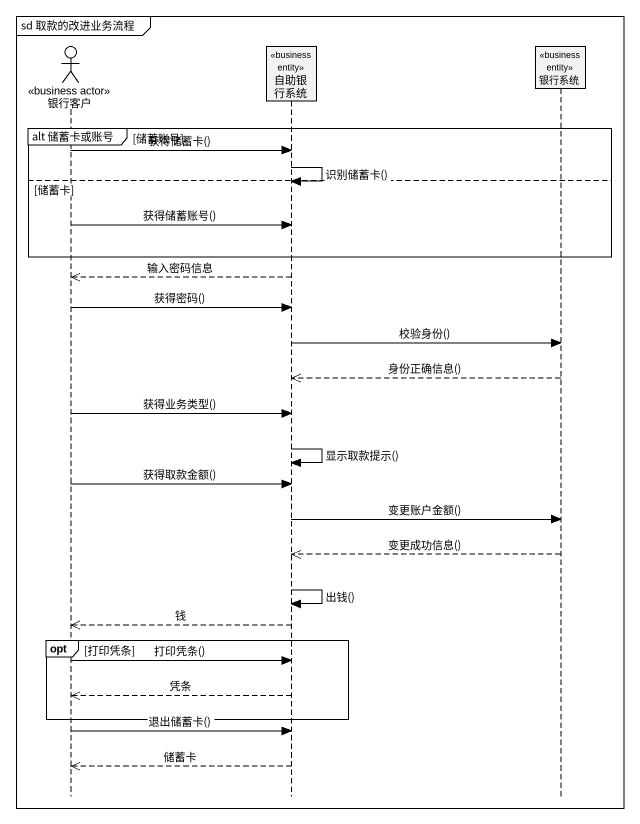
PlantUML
@startuml
mainframe sd 取款的改进业务流程
hide footbox
actor 银行客户 <<business actor>>
participant 自助银行系统 <<business entity>>
participant 银行系统 <<business entity>>

group alt 储蓄卡或账号 [储蓄账号]
  银行客户 -> 自助银行系统 : 获得储蓄卡()
  自助银行系统 -> 自助银行系统 : 识别储蓄卡()
else 储蓄卡
  银行客户 -> 自助银行系统 : 获得储蓄账号()
end
自助银行系统 -->> 银行客户 : 输入密码信息
银行客户 -> 自助银行系统 : 获得密码()
自助银行系统 -> 银行系统 : 校验身份()
银行系统 -->> 自助银行系统 : 身份正确信息()
银行客户 -> 自助银行系统 : 获得业务类型()
自助银行系统 -> 自助银行系统 : 显示取款提示()
银行客户 -> 自助银行系统 : 获得取款金额()
自助银行系统 -> 银行系统 : 变更账户金额()
银行系统 -->> 自助银行系统 : 变更成功信息()
自助银行系统 -> 自助银行系统 : 出钱()
自助银行系统 -->> 银行客户 : 钱
opt 打印凭条
  银行客户 -> 自助银行系统 : 打印凭条()
  自助银行系统 -->> 银行客户 : 凭条
end
银行客户 -> 自助银行系统 : 退出储蓄卡()
自助银行系统 -->> 银行客户 : 储蓄卡
@enduml
